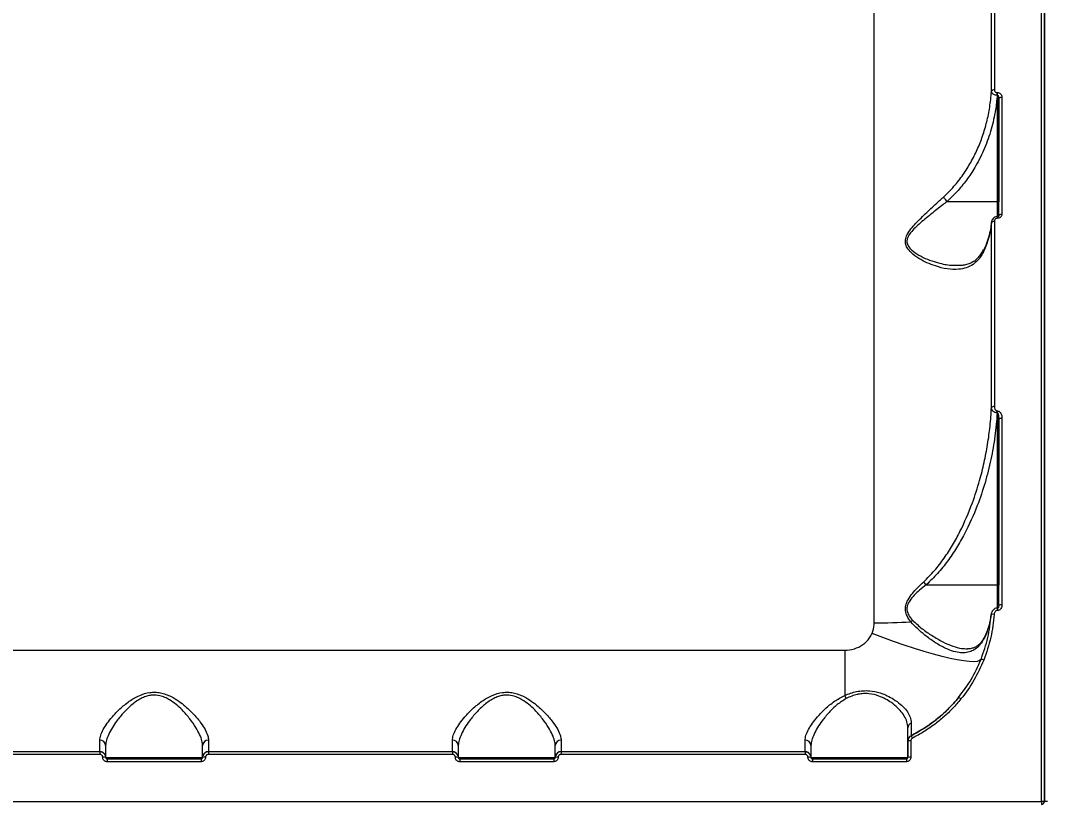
# Model space of a CAD drawing. Header units: millimetres. Extents: x -6431 to 4834, y -6422 to 4807.
# Drawn here: x 1044.2 to 1393.7, y -915.8 to -649.8 of the extents above; entities that cross this region are included whole.
import ezdxf

# ---------------------------------------------------------------- set-up
doc = ezdxf.new("R2010")
doc.units = ezdxf.units.MM
for name, color, linetype in [('DIKOM_ОБЪЕКТ', 7, 'Continuous'), ('DIKOM_РАЗМЕР_ЗОНА', 7, 'Continuous'), ('DIKOM_РАЗМЕР_ОБЪЕКТА', 7, 'Continuous')]:
    doc.layers.add(name, color=color, linetype=linetype)
doc.styles.add('style1', font='arial.ttf', dxfattribs={"width": 0.8})
doc.dimstyles.new('1-50', dxfattribs={"dimtxt": 300, "dimasz": 200, "dimexe": 100, "dimexo": 0, "dimgap": 100, "dimtad": 0, "dimdec": 0, "dimtxsty": 'style1', "dimcen": 0, "dimclrd": 7, "dimclre": 7, "dimadec": 1, "dimazin": 2, "dimtfac": 1, "dimtdec": 0, "dimtmove": 1, "dimatfit": 3, "dimfxl": 0, "dimlwd": 25, "dimlwe": 18, "dimarcsym": 0})

# ---------------------------------------------------------------- blocks, each defined once
blk = doc.blocks.new('*D13')
at = {"layer": 'Defpoints', "color": 0, "transparency": 16777216}
for p in [(-3965.6, 378.37), (3334.4, -1220.38), (3334.4, -3843.38)]:
    blk.add_point(p, dxfattribs=at)
at = {"layer": 'DIKOM_РАЗМЕР_ОБЪЕКТА', "color": 7, "lineweight": 18, "transparency": 16777216}
for p, q in [((-3965.6, 378.37), (-3965.6, -3943.38)), ((3334.4, -1220.38), (3334.4, -3943.38))]:
    blk.add_line(p, q, dxfattribs=at)
at = {"layer": 'DIKOM_РАЗМЕР_ОБЪЕКТА', "color": 7, "lineweight": 25, "transparency": 16777216}
for p, q in [((-3765.6, -3843.38), (-182.11, -3843.38)), ((3134.4, -3843.38), (731.83, -3843.38))]:
    blk.add_line(p, q, dxfattribs=at)
at = {"layer": 'DIKOM_РАЗМЕР_ОБЪЕКТА', "color": 7, "transparency": 16777216}
for points in [[(-3765.6, -3810.04), (-3765.6, -3876.71), (-3965.6, -3843.38)], [(3134.4, -3810.04), (3134.4, -3876.71), (3334.4, -3843.38)]]:
    blk.add_solid(points, dxfattribs=at)
at = {"layer": 'DIKOM_РАЗМЕР_ОБЪЕКТА', "color": 0, "transparency": 16777216, "insert": (274.86, -3843.38), "char_height": 300, "attachment_point": 5, "style": 'style1'}
blk.add_mtext('7300', dxfattribs=at)
blk = doc.blocks.new('*D16')
at = {"layer": 'Defpoints', "color": 0, "transparency": 16777216}
for p in [(-5966.57, 409.56), (4834.4, -963.9), (4834.4, -6224.88)]:
    blk.add_point(p, dxfattribs=at)
at = {"layer": 'DIKOM_РАЗМЕР_ЗОНА', "color": 7, "lineweight": 18, "transparency": 16777216}
for p, q in [((-5966.57, 409.56), (-5966.57, -6324.88)), ((4834.4, -963.9), (4834.4, -6324.88))]:
    blk.add_line(p, q, dxfattribs=at)
at = {"layer": 'DIKOM_РАЗМЕР_ЗОНА', "color": 7, "lineweight": 25, "transparency": 16777216}
for p, q in [((-5766.57, -6224.88), (924.42, -6224.88)), ((4634.4, -6224.88), (2004.2, -6224.88))]:
    blk.add_line(p, q, dxfattribs=at)
at = {"layer": 'DIKOM_РАЗМЕР_ЗОНА', "color": 7, "transparency": 16777216}
for points in [[(-5766.57, -6191.54), (-5766.57, -6258.21), (-5966.57, -6224.88)], [(4634.4, -6191.54), (4634.4, -6258.21), (4834.4, -6224.88)]]:
    blk.add_solid(points, dxfattribs=at)
at = {"layer": 'DIKOM_РАЗМЕР_ЗОНА', "color": 0, "transparency": 16777216, "insert": (1464.31, -6224.88), "char_height": 300, "attachment_point": 5, "style": 'style1'}
blk.add_mtext('10800', dxfattribs=at)

msp = doc.modelspace()

# ---------------------------------------------------------------- linework, layer by layer
at = {"layer": 'DIKOM_ОБЪЕКТ', "color": 7, "linetype": 'Continuous', "lineweight": 15}
for p, q in [((1374.65, -673.94), (1374.65, -608.12)), ((1376.61, -674.37), (1376.71, -674.37)), ((1376.61, -675.27), (1376.61, -674.37)), ((1376.71, -675.27), (1376.71, -674.37)), ((1376.71, -675.27), (1376.61, -675.27)), ((1376.71, -711.43), (1376.71, -675.27)), ((1377.21, -716.23), (1377.21, -676.46)), ((1377.21, -676.46), (1377.21, -711.59)), ((1392.71, -677.35), (1392.71, -678.28)), ((1392.71, -678.35), (1392.71, -696.35)), ((1392.71, -696.48), (1392.71, -697.35)), ((1359.55, -711.43), (1376.71, -711.43)), ((1376.71, -716.63), (1376.71, -711.43)), ((1377.21, -716.33), (1377.21, -712.28)), ((1392.71, -712.28), (1392.71, -714.53)), ((1392.71, -712.3), (1392.71, -721.26)), ((1377.21, -716.23), (1377.21, -716.2)), ((1392.71, -714.53), (1392.71, -721.28)), ((1374.65, -781.61), (1374.65, -718.58)), ((1375.65, -718.14), (1375.65, -781.31)), ((1376.71, -716.64), (1376.68, -716.64)), ((1376.68, -716.64), (1376.68, -717.17)), ((1376.71, -717.17), (1376.68, -717.17)), ((1376.71, -716.64), (1376.71, -717.17)), ((1363.11, -733.17), (1363.31, -733.18)), ((1392.71, -737.73), (1392.71, -757.68)), ((1392.71, -804.23), (1392.71, -738.89)), ((1376.59, -782.79), (1376.71, -782.79)), ((1376.59, -783.43), (1376.59, -782.79)), ((1376.71, -783.43), (1376.71, -782.79)), ((1376.71, -783.43), (1376.59, -783.43)), ((1376.71, -841.96), (1376.71, -783.43)), ((1377.21, -848.95), (1377.21, -785.47)), ((1377.21, -785.47), (1377.21, -842.12)), ((1378.21, -785.15), (1378.21, -848.79)), ((1392.71, -803.24), (1392.71, -804.24)), ((1392.71, -915.77), (1392.71, -822.13)), ((1352.46, -841.96), (1376.71, -841.96)), ((1376.71, -849.93), (1376.71, -841.96)), ((1377.21, -849), (1377.21, -842.81)), ((1377.21, -848.95), (1377.21, -848.92)), ((1374.53, -851.98), (1374.37, -853)), ((1376.71, -849.9), (1376.62, -849.9)), ((1376.62, -849.9), (1376.62, -850.75)), ((1376.71, -850.75), (1376.62, -850.75)), ((1376.71, -849.9), (1376.71, -850.75)), ((974.71, -864.27), (1324.71, -864.27)), ((1324.71, -864.27), (1324.71, -879.68)), ((1071.21, -898.77), (1071.21, -894.91)), ((1073.21, -896.72), (1073.21, -900.77)), ((1191.21, -898.77), (1191.21, -894.91)), ((1193.21, -896.72), (1193.21, -900.77)), ((1193.21, -896.72), (1193.21, -900.77)), ((1311.21, -898.77), (1311.21, -894.91)), ((1313.21, -896.72), (1313.21, -900.77)), ((1313.21, -896.72), (1313.21, -900.77)), ((1346.21, -895.14), (1346.21, -900.77)), ((1346.21, -900.77), (1346.21, -895.15)), ((1347.21, -895.1), (1347.21, -900.73)), ((988.21, -898.77), (1071.21, -898.77)), ((1071.21, -899.72), (988.21, -899.72)), ((1071.21, -898.77), (1071.21, -899.72)), ((1073.21, -900.72), (1073.21, -900.72)), ((1073.21, -900.72), (1073.21, -900.77)), ((1073.21, -900.77), (1073.21, -900.77)), ((1073.71, -901.27), (1073.71, -902.23)), ((1073.71, -901.27), (1105.71, -901.27)), ((1105.71, -901.27), (1105.71, -902.23)), ((1108.21, -898.77), (1108.21, -899.72)), ((1108.21, -898.77), (1191.21, -898.77)), ((1191.21, -899.72), (1108.21, -899.72)), ((1191.21, -898.77), (1191.21, -899.72)), ((1193.21, -900.72), (1193.21, -900.72)), ((1193.21, -900.72), (1193.21, -900.77)), ((1193.21, -900.77), (1193.21, -900.77)), ((1193.71, -901.27), (1193.71, -902.23)), ((1193.71, -901.27), (1225.71, -901.27)), ((1225.71, -901.27), (1225.71, -902.23)), ((1228.21, -898.77), (1228.21, -899.72)), ((1228.21, -898.77), (1311.21, -898.77)), ((1311.21, -899.72), (1228.21, -899.72)), ((1311.21, -898.77), (1311.21, -899.72)), ((1313.21, -900.72), (1313.21, -900.72)), ((1313.21, -900.72), (1313.21, -900.77)), ((1313.21, -900.77), (1313.21, -900.77)), ((1313.71, -901.27), (1313.71, -902.23)), ((1313.71, -901.27), (1345.71, -901.27)), ((1345.71, -901.27), (1345.71, -902.23)), ((1105.71, -902.23), (1073.71, -902.23)), ((1225.71, -902.23), (1193.71, -902.23)), ((1345.71, -902.23), (1313.71, -902.23)), ((907.71, -915.76), (1391.71, -915.76)), ((1391.71, -915.76), (1391.71, -916.77)), ((1392.71, -915.79), (1392.71, -915.76))]:
    msp.add_line(p, q, dxfattribs=at)
at = {"layer": 'DIKOM_ОБЪЕКТ', "color": 7, "linetype": 'Continuous', "lineweight": 15, "flags": 128}
for points in [[(1375.65, -607.43), (1375.65, -614.99), (1375.65, -622.76), (1375.65, -630.73), (1375.65, -638.89), (1375.65, -647.25), (1375.65, -655.79), (1375.65, -664.51), (1375.65, -673.4)], [(1334.76, -854.92), (1334.76, -843.46), (1334.76, -832.06), (1334.76, -820.74), (1334.76, -809.51), (1334.76, -798.37), (1334.76, -787.35), (1334.76, -776.45), (1334.76, -765.68), (1334.76, -755.05), (1334.76, -744.58), (1334.76, -734.26), (1334.76, -724.11), (1334.76, -714.14), (1334.76, -704.36), (1334.76, -694.78), (1334.76, -685.4), (1334.76, -676.24), (1334.76, -667.3), (1334.76, -658.6), (1334.76, -650.13), (1334.76, -641.91)], [(1391.71, -915.76), (1391.71, -903.58), (1391.71, -891.4), (1391.71, -879.24), (1391.71, -867.12), (1391.71, -855.04), (1391.71, -843.01), (1391.71, -831.04), (1391.71, -819.15), (1391.71, -807.34), (1391.71, -795.62), (1391.71, -784), (1391.71, -772.49), (1391.71, -761.11), (1391.71, -749.85), (1391.71, -738.74), (1391.71, -727.78), (1391.71, -716.97), (1391.71, -706.34), (1391.71, -695.88), (1391.71, -685.61), (1391.71, -675.53), (1391.71, -665.66), (1391.71, -656), (1391.71, -646.55)], [(1392.71, -647.2), (1392.71, -656.62), (1392.71, -666.26), (1392.71, -676.11), (1392.71, -686.16), (1392.71, -696.41), (1392.71, -706.84), (1392.71, -717.45), (1392.71, -728.23), (1392.71, -739.17), (1392.71, -750.25), (1392.71, -761.48), (1392.71, -772.84), (1392.71, -784.31), (1392.71, -795.91), (1392.71, -807.6), (1392.71, -819.38), (1392.71, -831.25), (1392.71, -843.19), (1392.71, -855.19), (1392.71, -867.24), (1392.71, -879.33), (1392.71, -891.46), (1392.71, -903.61), (1392.71, -915.76)], [(1392.71, -915.76), (1392.71, -903.61), (1392.71, -891.46), (1392.71, -879.33), (1392.71, -867.24), (1392.71, -855.19), (1392.71, -843.19), (1392.71, -831.25), (1392.71, -819.38), (1392.71, -807.6), (1392.71, -795.91), (1392.71, -784.31), (1392.71, -772.84), (1392.71, -761.48), (1392.71, -750.25), (1392.71, -739.17), (1392.71, -728.23), (1392.71, -717.45), (1392.71, -706.84), (1392.71, -696.41), (1392.71, -686.16), (1392.71, -676.11), (1392.71, -666.26), (1392.71, -656.62), (1392.71, -647.2)], [(1377.21, -676.46), (1377.23, -676.35), (1377.29, -676.24), (1377.38, -676.15), (1377.5, -676.06), (1377.65, -675.99), (1377.83, -675.93), (1378.02, -675.9), (1378.21, -675.89)], [(1378.21, -675.89), (1378.21, -680.72), (1378.21, -685.59), (1378.21, -690.51), (1378.21, -695.48), (1378.21, -700.48), (1378.21, -705.53), (1378.21, -710.62), (1378.21, -715.75)], [(1377.21, -711.58), (1377.2, -711.56), (1377.17, -711.53), (1377.13, -711.5), (1377.06, -711.47), (1376.99, -711.45), (1376.9, -711.44), (1376.81, -711.43), (1376.71, -711.43)], [(1377.21, -716.23), (1377.23, -716.14), (1377.29, -716.05), (1377.38, -715.96), (1377.5, -715.89), (1377.65, -715.83), (1377.83, -715.79), (1378.02, -715.76), (1378.21, -715.75)], [(1374.65, -718.58), (1374.68, -718.49), (1374.75, -718.41), (1374.85, -718.33), (1374.97, -718.27), (1375.12, -718.21), (1375.28, -718.17), (1375.46, -718.15), (1375.65, -718.14)], [(1377.21, -785.47), (1377.23, -785.41), (1377.29, -785.35), (1377.38, -785.29), (1377.5, -785.25), (1377.65, -785.21), (1377.83, -785.18), (1378.02, -785.16), (1378.21, -785.15)], [(1392.71, -804.24), (1392.71, -804.37), (1392.71, -804.86), (1392.71, -805.69), (1392.71, -806.82), (1392.71, -808.23), (1392.71, -809.83), (1392.71, -811.58), (1392.71, -813.39), (1392.71, -815.2), (1392.71, -816.93), (1392.71, -818.51), (1392.71, -819.87), (1392.71, -820.96), (1392.71, -821.73), (1392.71, -822.16), (1392.71, -822.24)], [(1377.21, -842.12), (1377.2, -842.09), (1377.17, -842.06), (1377.13, -842.03), (1377.06, -842.01), (1376.99, -841.99), (1376.9, -841.97), (1376.81, -841.96), (1376.71, -841.96)], [(1392.71, -842.81), (1392.71, -842.89), (1392.71, -843.31), (1392.71, -844.05), (1392.71, -845.06)], [(1392.71, -845.06), (1392.71, -846.25), (1392.71, -847.52), (1392.71, -848.78), (1392.71, -849.92), (1392.71, -850.85), (1392.71, -851.49), (1392.71, -851.79), (1392.71, -851.73), (1392.71, -851.31), (1392.71, -850.57), (1392.71, -849.56), (1392.71, -848.37), (1392.71, -847.09), (1392.71, -845.84), (1392.71, -844.7), (1392.71, -843.77), (1392.71, -843.13), (1392.71, -842.83), (1392.71, -842.89), (1392.71, -843.31), (1392.71, -844.05), (1392.71, -845.06)], [(1392.71, -845.06), (1392.71, -846.25), (1392.71, -847.52), (1392.71, -848.78), (1392.71, -849.92), (1392.71, -850.85), (1392.71, -851.49), (1392.71, -851.79), (1392.71, -851.81)], [(1371.1, -867.38), (1370.63, -867.8), (1369.79, -868.06), (1368.59, -868.17), (1367.06, -868.13), (1365.2, -867.93), (1363.03, -867.57), (1360.58, -867.07), (1357.86, -866.43), (1354.91, -865.64), (1351.75, -864.73), (1348.41, -863.69), (1344.94, -862.55), (1341.35, -861.3), (1337.69, -859.97), (1334, -858.57)], [(1392.71, -886.9), (1392.71, -888.45), (1392.71, -889.77), (1392.71, -890.79), (1392.71, -891.5), (1392.71, -891.86), (1392.71, -891.86), (1392.71, -891.5), (1392.71, -890.79), (1392.71, -889.77), (1392.71, -888.46), (1392.71, -886.91), (1392.71, -885.18), (1392.71, -883.33), (1392.71, -881.43), (1392.71, -879.55), (1392.71, -877.75), (1392.71, -876.11), (1392.71, -874.67), (1392.71, -873.49), (1392.71, -872.62), (1392.71, -872.09), (1392.71, -871.91), (1392.71, -872.09), (1392.71, -872.62), (1392.71, -873.49), (1392.71, -874.67), (1392.71, -876.1), (1392.71, -877.75), (1392.71, -879.55), (1392.71, -881.43), (1392.71, -883.33), (1392.71, -885.17), (1392.71, -886.9)], [(1073.21, -896.72), (1073.21, -897.65), (1073.21, -898.47), (1073.21, -899.17), (1073.21, -899.74), (1073.21, -900.19), (1073.21, -900.51), (1073.21, -900.7), (1073.21, -900.77)], [(1106.21, -900.77), (1106.21, -900.7), (1106.21, -900.51), (1106.21, -900.19), (1106.21, -899.74), (1106.21, -899.17), (1106.21, -898.47), (1106.21, -897.65), (1106.21, -896.72)], [(1108.21, -894.91), (1108.21, -895.8), (1108.21, -896.58), (1108.21, -897.24), (1108.21, -897.79), (1108.21, -898.22), (1108.21, -898.52), (1108.21, -898.7), (1108.21, -898.77)], [(1226.21, -900.77), (1226.21, -900.7), (1226.21, -900.51), (1226.21, -900.19), (1226.21, -899.74), (1226.21, -899.17), (1226.21, -898.47), (1226.21, -897.65), (1226.21, -896.72)], [(1228.21, -894.91), (1228.21, -895.8), (1228.21, -896.58), (1228.21, -897.24), (1228.21, -897.79), (1228.21, -898.22), (1228.21, -898.52), (1228.21, -898.7), (1228.21, -898.77)], [(1073.21, -900.77), (1073.39, -900.77), (1073.94, -900.77), (1074.84, -900.77), (1076.08, -900.77), (1077.62, -900.77), (1079.42, -900.77), (1081.46, -900.77), (1083.68, -900.77), (1086.04, -900.77), (1088.48, -900.77), (1090.94, -900.77), (1093.38, -900.77), (1095.74, -900.77), (1097.96, -900.77), (1100, -900.77), (1101.81, -900.77), (1103.34, -900.77), (1104.58, -900.77), (1105.48, -900.77), (1106.03, -900.77), (1106.21, -900.77)], [(1193.21, -900.77), (1193.39, -900.77), (1193.94, -900.77), (1194.84, -900.77), (1196.08, -900.77), (1197.62, -900.77), (1199.42, -900.77), (1201.46, -900.77), (1203.68, -900.77), (1206.04, -900.77), (1208.48, -900.77), (1210.94, -900.77), (1213.38, -900.77), (1215.74, -900.77), (1217.96, -900.77), (1220, -900.77), (1221.81, -900.77), (1223.34, -900.77), (1224.58, -900.77), (1225.48, -900.77), (1226.03, -900.77), (1226.21, -900.77)], [(1313.21, -900.77), (1313.39, -900.77), (1313.94, -900.77), (1314.84, -900.77), (1316.08, -900.77), (1317.62, -900.77), (1319.42, -900.77), (1321.46, -900.77), (1323.68, -900.77), (1326.04, -900.77), (1328.48, -900.77), (1330.94, -900.77), (1333.38, -900.77), (1335.74, -900.77), (1337.96, -900.77), (1340, -900.77), (1341.81, -900.77), (1343.34, -900.77), (1344.58, -900.77), (1345.48, -900.77), (1346.03, -900.77), (1346.21, -900.77)]]:
    msp.add_lwpolyline(points, dxfattribs=at)
at = {"layer": 'DIKOM_ОБЪЕКТ', "color": 7, "linetype": 'Continuous', "lineweight": 15}
for centre, radius, start, end in [((1375.5, -674.32), 0.928, 80.7174, 155.9024), ((1375.45, -782.45), 1.16, 79.9365, 133.4457), ((1377.97, -850.46), 1.68, 81.6863, 116.7195), ((1375.2, -853.99), 1.97, 79.8974, 109.2914), ((1334.88, -618.62), 236.31, 269.9714, 272.9981), ((1351.4, -859.02), 6.07, 125.6418, 133.2724), ((1370.95, -869.75), 2.38, 62.9028, 86.2557), ((1318.35, -883.63), 7.49, 22.8342, 31.8482), ((1361.87, -883.46), 3.53, 47.1731, 62.5939), ((1347.97, -890.72), 1.76, 111.15, 178.1616), ((1348.21, -895.15), 2, 116.8673, 180.0002), ((1339.11, -898.33), 9.59, 25.4856, 31.18), ((1071.3, -896.82), 1.91, 3.0478, 92.7488), ((1108.12, -896.82), 1.91, 87.2475, 176.9593), ((1191.3, -896.82), 1.91, 3.0407, 92.7525), ((1228.12, -896.82), 1.91, 87.2475, 176.9593), ((1311.3, -896.82), 1.91, 3.0427, 92.7505), ((1346.96, -899.97), 4.88, 87.0684, 98.8546), ((1071.21, -900.76), 2, 21.476, 90.0163), ((1072.46, -907.27), 6.55, 83.4277, 92.1896), ((1106.96, -907.27), 6.55, 87.811, 96.5717), ((1108.21, -900.77), 2, 90.003, 162.7755), ((1191.21, -900.76), 2, 21.476, 90.0163), ((1192.46, -907.27), 6.55, 83.4277, 92.1896), ((1226.96, -907.27), 6.55, 87.8104, 96.5723), ((1228.21, -900.77), 2, 90.003, 162.7755), ((1311.21, -900.76), 2, 21.476, 90.0163), ((1312.46, -907.27), 6.55, 83.4277, 92.1896), ((1346.96, -907.27), 6.55, 87.8104, 96.5723), ((1391.97, -1010.74), 94.98, 89.555, 90.1582), ((1391.71, -915.77), 1, 270.0003, 0.0065), ((1393.45, -1010.78), 95.01, 89.842, 90.4449)]:
    msp.add_arc(centre, radius, start, end, dxfattribs=at)
for points, knots in [([(1358.37, -709.92), (1359.57, -708.73), (1362, -706.34), (1365.05, -702.35), (1367.69, -698.13), (1369.89, -693.75), (1371.71, -689.13), (1373.13, -684.33), (1374.18, -679.24), (1374.49, -675.76), (1374.65, -673.94)], [0, 0, 0, 0, 0.123685, 0.248897, 0.368955, 0.490746, 0.612546, 0.738056, 0.863572, 1, 1, 1, 1]), ([(1376.61, -675.27), (1376.51, -675.26), (1376.21, -675.24), (1375.72, -675.12), (1375.19, -674.86), (1374.8, -674.48), (1374.67, -674.15), (1374.66, -673.97), (1374.65, -673.94)], [0, 0, 0, 0, 0.089173, 0.293686, 0.489627, 0.7164, 0.954593, 1, 1, 1, 1]), ([(1375.65, -673.4), (1375.67, -673.54), (1375.69, -673.79), (1375.9, -674.09), (1376.16, -674.28), (1376.41, -674.36), (1376.56, -674.37), (1376.61, -674.37)], [0, 0, 0, 0, 0.302581, 0.534703, 0.725432, 0.917027, 1, 1, 1, 1]), ([(1376.71, -674.37), (1376.78, -674.37), (1377.02, -674.38), (1377.42, -674.52), (1377.83, -674.83), (1378.14, -675.3), (1378.19, -675.68), (1378.21, -675.89)], [0, 0, 0, 0, 0.079666, 0.275734, 0.470769, 0.710534, 1, 1, 1, 1]), ([(1376.61, -675.27), (1376.44, -676.93), (1376.06, -680.83), (1374.67, -686.89), (1372.42, -693.32), (1369.66, -698.91), (1366.57, -703.7), (1363.36, -707.77), (1360.82, -710.21), (1359.55, -711.42)], [0, 0, 0, 0, 0.12341, 0.290338, 0.457786, 0.624612, 0.746548, 0.873295, 1, 1, 1, 1]), ([(1377.21, -676.46), (1377.2, -676.3), (1377.19, -676.02), (1377.09, -675.66), (1376.98, -675.44), (1376.87, -675.33), (1376.79, -675.28), (1376.73, -675.27), (1376.71, -675.27)], [0, 0, 0, 0, 0.350944, 0.6182, 0.802898, 0.879335, 0.949249, 1, 1, 1, 1]), ([(1371.89, -728.58), (1371.65, -729.04), (1371.06, -730.18), (1369.89, -731.64), (1368.23, -733.08), (1366.09, -734.12), (1363.16, -734.7), (1359.62, -734.54), (1355.98, -733.62), (1352.68, -732.36), (1349.86, -730.9), (1347.55, -729.17), (1345.99, -727.42), (1345.3, -725.75), (1345.37, -724.01), (1346.22, -722.16), (1347.59, -720.31), (1349.91, -717.8), (1353.08, -714.74), (1356.18, -711.93), (1357.92, -710.33), (1358.37, -709.92)], [0, 0, 0, 0, 0.031144, 0.075916, 0.120718, 0.182987, 0.24535, 0.331386, 0.417554, 0.477806, 0.538166, 0.598113, 0.638407, 0.6671, 0.696208, 0.728673, 0.767249, 0.805992, 0.888588, 0.97125, 1, 1, 1, 1]), ([(1359.55, -711.43), (1359.08, -711.8), (1357.26, -713.24), (1354.02, -715.77), (1350.7, -718.52), (1348.26, -720.76), (1346.82, -722.41), (1345.95, -724), (1345.85, -725.07), (1346.01, -726.01), (1346.57, -727.14), (1348.23, -728.68), (1350.65, -730.2), (1353.61, -731.46), (1357.05, -732.5), (1360.27, -733.23), (1362.36, -733.19), (1363.11, -733.17)], [0, 0, 0, 0, 0.041065, 0.158303, 0.275443, 0.328816, 0.381916, 0.424589, 0.455839, 0.462006, 0.499416, 0.553917, 0.638429, 0.723505, 0.80846, 0.931254, 1, 1, 1, 1]), ([(1359.55, -711.42), (1359.39, -711.26), (1359.08, -710.94), (1358.71, -710.46), (1358.48, -710.12), (1358.4, -709.97), (1358.37, -709.92)], [0, 0, 0, 0, 0.325282, 0.650568, 0.892554, 1, 1, 1, 1]), ([(1359.55, -711.42), (1359.55, -711.42), (1359.55, -711.42), (1359.55, -711.43), (1359.55, -711.43), (1359.55, -711.43)], [0, 0, 0, 0, 0.289622, 0.668656, 1, 1, 1, 1]), ([(1377.19, -716.26), (1377.19, -716.31), (1377.19, -716.39), (1377.08, -716.52), (1376.95, -716.6), (1376.82, -716.64), (1376.7, -716.65), (1376.63, -716.64), (1376.6, -716.63)], [0, 0, 0, 0, 0.305164, 0.539162, 0.695622, 0.815754, 0.921713, 1, 1, 1, 1]), ([(1378.21, -715.75), (1378.2, -715.89), (1378.17, -716.17), (1377.96, -716.58), (1377.62, -716.9), (1377.19, -717.12), (1376.87, -717.15), (1376.71, -717.17)], [0, 0, 0, 0, 0.189025, 0.404537, 0.606816, 0.803376, 1, 1, 1, 1]), ([(1374.65, -718.58), (1374.43, -720.16), (1374.01, -723.28), (1372.82, -726.59), (1372.02, -728.3), (1371.89, -728.58)], [0, 0, 0, 0, 0.466533, 0.915014, 1, 1, 1, 1]), ([(1374.65, -718.46), (1374.64, -718.54), (1374.6, -719.58), (1374.23, -721.56), (1373.49, -724.37), (1372.71, -726.54), (1372.08, -727.73), (1371.92, -728.03)], [0, 0, 0, 0, 0.025569, 0.3177, 0.609848, 0.901178, 1, 1, 1, 1]), ([(1376.68, -716.66), (1376.63, -716.65), (1376.35, -716.63), (1375.81, -716.79), (1375.18, -717.21), (1374.78, -717.84), (1374.6, -718.35), (1374.65, -718.61), (1374.65, -718.61)], [0, 0, 0, 0, 0.042013, 0.27183, 0.507349, 0.748586, 0.994452, 1, 1, 1, 1]), ([(1376.68, -717.17), (1376.57, -717.18), (1376.35, -717.2), (1376.06, -717.35), (1375.83, -717.57), (1375.68, -717.85), (1375.66, -718.05), (1375.65, -718.14)], [0, 0, 0, 0, 0.195125, 0.390121, 0.593282, 0.811086, 1, 1, 1, 1]), ([(1371.84, -727.92), (1371.79, -728.01), (1371.51, -728.65), (1370.86, -729.63), (1369.91, -730.82), (1368.83, -731.77), (1367.66, -732.47), (1366.24, -732.95), (1364.78, -733.25), (1363.76, -733.27), (1363.29, -733.28)], [0, 0, 0, 0, 0.02265, 0.155389, 0.291784, 0.431735, 0.575708, 0.727144, 0.875504, 1, 1, 1, 1]), ([(1371.89, -728.58), (1371.89, -728.56), (1371.86, -728.39), (1371.86, -728.2), (1371.95, -728.08), (1371.97, -728.06)], [0, 0, 0, 0, 0.105208, 0.84891, 1, 1, 1, 1]), ([(1351.61, -840.96), (1352.87, -839.71), (1355.39, -837.19), (1358.59, -832.95), (1361.46, -828.51), (1364.84, -822.29), (1367.99, -814.94), (1370.55, -807.02), (1372.22, -800.37), (1373.4, -794.19), (1374.26, -787.93), (1374.52, -783.72), (1374.65, -781.61)], [0, 0, 0, 0, 0.080302, 0.161565, 0.242141, 0.322738, 0.486605, 0.610397, 0.70721, 0.804025, 0.902014, 1, 1, 1, 1]), ([(1376.59, -783.43), (1376.46, -783.42), (1376.19, -783.4), (1375.76, -783.25), (1375.32, -782.99), (1374.9, -782.54), (1374.69, -782.05), (1374.66, -781.72), (1374.65, -781.61)], [0, 0, 0, 0, 0.113343, 0.247091, 0.420433, 0.607394, 0.880116, 1, 1, 1, 1]), ([(1375.65, -781.31), (1375.67, -781.59), (1375.71, -781.99), (1375.95, -782.44), (1376.17, -782.65), (1376.39, -782.77), (1376.53, -782.78), (1376.59, -782.79)], [0, 0, 0, 0, 0.437061, 0.628779, 0.790814, 0.90596, 1, 1, 1, 1]), ([(1376.71, -782.79), (1376.81, -782.8), (1377.03, -782.82), (1377.38, -783.01), (1377.73, -783.36), (1378.08, -784.03), (1378.2, -784.67), (1378.21, -785.1), (1378.21, -785.15)], [0, 0, 0, 0, 0.092739, 0.206132, 0.369235, 0.572392, 0.947157, 1, 1, 1, 1]), ([(1376.59, -783.43), (1376.37, -786.08), (1375.95, -791.4), (1374.54, -799.35), (1372.56, -807.25), (1369.68, -815.79), (1366.37, -823.18), (1362.83, -829.42), (1359.8, -833.91), (1356.42, -838.18), (1353.78, -840.69), (1352.45, -841.96)], [0, 0, 0, 0, 0.124577, 0.249156, 0.376417, 0.503665, 0.667721, 0.751086, 0.834427, 0.916782, 1, 1, 1, 1]), ([(1377.21, -785.47), (1377.2, -785.1), (1377.18, -784.58), (1377.06, -783.95), (1376.95, -783.64), (1376.84, -783.49), (1376.77, -783.44), (1376.73, -783.43), (1376.71, -783.43), (1376.71, -783.43)], [0, 0, 0, 0, 0.502905, 0.721979, 0.872241, 0.951572, 0.975862, 0.996292, 1, 1, 1, 1]), ([(1347.24, -854.6), (1346.76, -853.96), (1345.94, -852.85), (1345.29, -850.9), (1345.38, -848.93), (1346.27, -846.89), (1347.7, -844.91), (1349.54, -842.9), (1350.89, -841.64), (1351.61, -840.96)], [0, 0, 0, 0, 0.15078, 0.262528, 0.375807, 0.504341, 0.659837, 0.816015, 1, 1, 1, 1]), ([(1352.46, -841.96), (1351.7, -842.57), (1350.3, -843.68), (1348.37, -845.46), (1346.88, -847.21), (1345.98, -848.93), (1345.85, -850.14), (1345.98, -851.22), (1346.51, -852.57), (1347.37, -853.53), (1347.86, -854.09)], [0, 0, 0, 0, 0.19207, 0.351181, 0.509491, 0.634439, 0.718651, 0.742089, 0.849597, 1, 1, 1, 1]), ([(1352.45, -841.96), (1352.3, -841.8), (1352.03, -841.5), (1351.76, -841.16), (1351.64, -840.99), (1351.61, -840.96)], [0, 0, 0, 0, 0.4994, 0.907308, 1, 1, 1, 1]), ([(1352.45, -841.96), (1352.45, -841.96), (1352.46, -841.96), (1352.46, -841.96), (1352.46, -841.96), (1352.46, -841.96)], [0, 0, 0, 0, 0.288058, 0.672536, 1, 1, 1, 1]), ([(1377.21, -848.95), (1377.21, -848.96), (1377.22, -849.16), (1377.14, -849.47), (1376.96, -849.76), (1376.82, -849.88), (1376.74, -849.9), (1376.7, -849.9), (1376.68, -849.9), (1376.67, -849.9)], [0, 0, 0, 0, 0.027835, 0.498679, 0.76328, 0.896153, 0.94872, 0.981326, 1, 1, 1, 1]), ([(1378.21, -848.79), (1378.2, -848.99), (1378.16, -849.44), (1377.91, -850.03), (1377.53, -850.46), (1377.13, -850.7), (1376.85, -850.73), (1376.71, -850.75)], [0, 0, 0, 0, 0.22679, 0.491988, 0.695954, 0.847666, 1, 1, 1, 1]), ([(1371.1, -867.38), (1371.97, -864.93), (1373.73, -859.98), (1374.27, -854.77), (1374.55, -852.13)], [0, 0, 0, 0, 0.493741, 1, 1, 1, 1]), ([(1375.54, -852.05), (1375.27, -854.68), (1374.72, -860), (1372.93, -865.07), (1372.03, -867.64)], [0, 0, 0, 0, 0.493793, 1, 1, 1, 1]), ([(1374.55, -852.13), (1374.36, -853.29), (1373.99, -855.63), (1373.15, -857.89), (1372.72, -859.02)], [0, 0, 0, 0, 0.497313, 1, 1, 1, 1]), ([(1376.62, -849.92), (1376.45, -849.93), (1376.06, -849.95), (1375.52, -850.23), (1375.04, -850.7), (1374.68, -851.35), (1374.54, -851.92), (1374.54, -852.25), (1374.54, -852.3)], [0, 0, 0, 0, 0.148731, 0.32499, 0.508463, 0.718362, 0.956371, 1, 1, 1, 1]), ([(1376.62, -850.75), (1376.56, -850.75), (1376.4, -850.76), (1376.13, -850.89), (1375.84, -851.15), (1375.62, -851.56), (1375.57, -851.89), (1375.54, -852.05)], [0, 0, 0, 0, 0.103335, 0.262358, 0.461131, 0.728178, 1, 1, 1, 1]), ([(1334, -858.57), (1334.33, -857.58), (1334.69, -856.5), (1334.76, -855.26), (1334.76, -855.04), (1334.76, -854.92)], [0, 0, 0, 0, 0.821744, 0.907866, 1, 1, 1, 1]), ([(1372.72, -859.02), (1372.41, -859.71), (1371.77, -861.08), (1370.56, -862.69), (1369.18, -863.92), (1367.55, -864.78), (1365.7, -865.19), (1363.53, -865.13), (1361.11, -864.54), (1358.31, -863.35), (1355.25, -861.58), (1352.26, -859.38), (1349.51, -857.09), (1347.99, -855.43), (1347.24, -854.6)], [0, 0, 0, 0, 0.067769, 0.13557, 0.206321, 0.277108, 0.35689, 0.436718, 0.528956, 0.621243, 0.729146, 0.837084, 0.918593, 1, 1, 1, 1]), ([(1347.86, -854.09), (1348.92, -855.07), (1351.04, -857.05), (1354.56, -859.41), (1358.07, -861.48), (1361.43, -862.92), (1364.26, -863.73), (1365.84, -863.74), (1366.51, -863.74)], [0, 0, 0, 0, 0.172489, 0.345307, 0.531621, 0.717823, 0.880416, 1, 1, 1, 1]), ([(1374.37, -853), (1374.31, -853.41), (1374.11, -854.76), (1373.58, -856.66), (1372.98, -858.12), (1372.75, -858.68)], [0, 0, 0, 0, 0.213791, 0.699119, 1, 1, 1, 1]), ([(1324.71, -864.27), (1325.82, -864.17), (1328.03, -863.98), (1330.98, -862.46), (1332.99, -860.54), (1333.73, -859.08), (1334, -858.57)], [0, 0, 0, 0, 0.288564, 0.571633, 0.847039, 1, 1, 1, 1]), ([(1372.78, -858.68), (1372.58, -859.14), (1372.16, -860.08), (1371.41, -861.23), (1370.57, -862.2), (1369.67, -862.93), (1368.64, -863.46), (1367.6, -863.76), (1366.82, -863.78), (1366.5, -863.79)], [0, 0, 0, 0, 0.127157, 0.261847, 0.403519, 0.549426, 0.704784, 0.879621, 1, 1, 1, 1]), ([(1372.79, -858.7), (1372.78, -858.72), (1372.73, -858.8), (1372.72, -858.92), (1372.72, -859.01), (1372.72, -859.02)], [0, 0, 0, 0, 0.227365, 0.858326, 1, 1, 1, 1]), ([(1363.49, -880.32), (1364.99, -878.33), (1368.03, -874.3), (1370.07, -869.71), (1371.1, -867.38)], [0, 0, 0, 0, 0.49417, 1, 1, 1, 1]), ([(1372.03, -867.64), (1371, -869.96), (1368.92, -874.66), (1365.83, -878.78), (1364.27, -880.87)], [0, 0, 0, 0, 0.494169, 1, 1, 1, 1]), ([(1071.21, -894.91), (1071.27, -894.37), (1071.4, -893.26), (1072.32, -891.28), (1073.67, -889.15), (1075.55, -886.79), (1078.01, -884.21), (1081.08, -881.64), (1084.5, -879.6), (1087.61, -878.65), (1090.06, -878.52), (1091.93, -878.74), (1093.77, -879.26), (1095.88, -880.17), (1098.13, -881.56), (1100.77, -883.64), (1103.38, -886.21), (1105.59, -888.91), (1107.13, -891.33), (1108.04, -893.32), (1108.16, -894.41), (1108.21, -894.91)], [0, 0, 0, 0, 0.054583, 0.111031, 0.165946, 0.222013, 0.289072, 0.35796, 0.422673, 0.477403, 0.504749, 0.5331, 0.562353, 0.592382, 0.639888, 0.688585, 0.759283, 0.83206, 0.89016, 0.949868, 1, 1, 1, 1]), ([(1106.21, -896.72), (1106.16, -896.19), (1106.06, -895.06), (1105.26, -892.98), (1103.9, -890.46), (1101.93, -887.62), (1099.64, -884.95), (1097.26, -882.73), (1095.27, -881.28), (1093.36, -880.3), (1091.43, -879.64), (1089.7, -879.5), (1088.08, -879.69), (1086.79, -880.01), (1084.6, -880.96), (1082.01, -882.8), (1079.28, -885.48), (1077.1, -888.16), (1075.42, -890.66), (1074.22, -892.87), (1073.39, -894.95), (1073.27, -896.12), (1073.21, -896.72)], [0, 0, 0, 0, 0.050714, 0.109916, 0.170724, 0.242653, 0.316474, 0.36375, 0.411988, 0.440047, 0.468859, 0.5101, 0.521087, 0.546819, 0.573408, 0.636933, 0.704613, 0.77415, 0.830251, 0.887329, 0.94288, 1, 1, 1, 1]), ([(1191.21, -894.91), (1191.27, -894.37), (1191.4, -893.26), (1192.32, -891.28), (1193.67, -889.15), (1195.55, -886.79), (1198.01, -884.21), (1201.08, -881.64), (1204.5, -879.6), (1207.61, -878.65), (1210.06, -878.52), (1211.93, -878.74), (1213.77, -879.26), (1215.88, -880.17), (1218.13, -881.56), (1220.77, -883.64), (1223.38, -886.21), (1225.59, -888.91), (1227.13, -891.33), (1228.04, -893.32), (1228.16, -894.41), (1228.21, -894.91)], [0, 0, 0, 0, 0.054583, 0.111031, 0.165946, 0.222013, 0.289072, 0.35796, 0.422673, 0.477403, 0.504749, 0.5331, 0.562353, 0.592382, 0.639888, 0.688584, 0.759283, 0.83206, 0.89016, 0.949868, 1, 1, 1, 1]), ([(1226.21, -896.72), (1226.16, -896.19), (1226.06, -895.06), (1225.26, -892.98), (1223.9, -890.46), (1221.93, -887.62), (1219.64, -884.95), (1217.26, -882.73), (1215.27, -881.28), (1213.36, -880.3), (1211.43, -879.64), (1209.7, -879.5), (1208.08, -879.69), (1206.79, -880.01), (1204.6, -880.96), (1202.01, -882.8), (1199.28, -885.48), (1197.1, -888.16), (1195.41, -890.66), (1194.22, -892.87), (1193.39, -894.95), (1193.27, -896.12), (1193.21, -896.72)], [0, 0, 0, 0, 0.050714, 0.109916, 0.170724, 0.242652, 0.316474, 0.36375, 0.411988, 0.440047, 0.468859, 0.5101, 0.521087, 0.546819, 0.573408, 0.636933, 0.704612, 0.774149, 0.830252, 0.887329, 0.94288, 1, 1, 1, 1]), ([(1311.21, -894.91), (1311.27, -894.37), (1311.4, -893.26), (1312.32, -891.28), (1313.67, -889.16), (1315.54, -886.79), (1318.02, -884.22), (1321.03, -881.61), (1323.52, -880.3), (1324.71, -879.68)], [0, 0, 0, 0, 0.129539, 0.263507, 0.393833, 0.526893, 0.686044, 0.849535, 1, 1, 1, 1]), ([(1324.71, -879.68), (1325.36, -879.4), (1326.66, -878.86), (1328.76, -878.3), (1330.93, -878.01), (1333.68, -878.04), (1336.53, -878.65), (1339.23, -879.73), (1341.57, -881.01), (1343.67, -882.57), (1345.44, -884.36), (1346.66, -886.18), (1347.26, -887.77), (1347.31, -888.72), (1347.34, -889.08)], [0, 0, 0, 0, 0.061058, 0.122044, 0.183622, 0.245189, 0.354856, 0.436924, 0.519097, 0.622817, 0.726597, 0.831089, 0.935577, 1, 1, 1, 1]), ([(1346.21, -890.67), (1346.19, -890.29), (1346.13, -889.3), (1345.57, -887.64), (1344.43, -885.74), (1342.78, -883.86), (1340.83, -882.22), (1338.66, -880.85), (1336.16, -879.7), (1333.56, -879.05), (1331.12, -878.99), (1329.78, -879.16), (1328.42, -879.45), (1327.04, -879.87), (1325.85, -880.43), (1325.25, -880.72)], [0, 0, 0, 0, 0.06539, 0.170369, 0.277942, 0.381811, 0.488412, 0.569564, 0.652795, 0.76042, 0.815164, 0.871884, 0.880046, 0.939199, 1, 1, 1, 1]), ([(1363.49, -880.32), (1362.3, -881.69), (1359.91, -884.45), (1355.9, -887.95), (1351.71, -890.98), (1348.78, -892.57), (1347.31, -893.37)], [0, 0, 0, 0, 0.259844, 0.522837, 0.760224, 1, 1, 1, 1]), ([(1347.31, -893.37), (1349.71, -892.01), (1353.36, -889.95), (1357.71, -886.4), (1360.78, -883.5), (1362.6, -881.37), (1363.49, -880.32)], [0, 0, 0, 0, 0.395171, 0.598671, 0.802171, 1, 1, 1, 1]), ([(1325.25, -880.72), (1324.18, -881.39), (1321.96, -882.77), (1319.29, -885.49), (1317.1, -888.16), (1315.42, -890.66), (1314.22, -892.87), (1313.39, -894.95), (1313.27, -896.12), (1313.21, -896.72)], [0, 0, 0, 0, 0.146374, 0.305498, 0.468991, 0.600896, 0.735094, 0.865701, 1, 1, 1, 1]), ([(1364.27, -880.87), (1363.36, -881.94), (1361.53, -884.08), (1358.46, -887), (1355.15, -889.69), (1351.59, -892.14), (1349.04, -893.52), (1347.76, -894.21)], [0, 0, 0, 0, 0.197832, 0.395499, 0.593165, 0.796581, 1, 1, 1, 1]), ([(1346.21, -895.15), (1346.21, -895.07), (1346.21, -894.88), (1346.21, -893.42), (1346.21, -891.59), (1346.21, -890.67)], [0, 0, 0, 0, 0.306974, 0.64847, 1, 1, 1, 1]), ([(1347.34, -889.08), (1347.33, -889.95), (1347.32, -891.71), (1347.31, -892.94), (1347.31, -893.34), (1347.31, -893.36), (1347.31, -893.37)], [0, 0, 0, 0, 0.341497, 0.692997, 0.918012, 1, 1, 1, 1]), ([(1346.21, -895.15), (1346.21, -895.09), (1346.22, -894.81), (1346.36, -894.31), (1346.73, -893.73), (1347.12, -893.49), (1347.31, -893.37)], [0, 0, 0, 0, 0.081917, 0.388076, 0.693992, 1, 1, 1, 1]), ([(1347.76, -894.21), (1347.66, -894.27), (1347.47, -894.39), (1347.28, -894.68), (1347.21, -894.93), (1347.21, -895.07), (1347.21, -895.1)], [0, 0, 0, 0, 0.305694, 0.611561, 0.918091, 1, 1, 1, 1]), ([(1071.21, -898.77), (1071.36, -898.77), (1071.73, -898.8), (1072.29, -899.04), (1072.8, -899.49), (1073.14, -900.09), (1073.19, -900.54), (1073.21, -900.77)], [0, 0, 0, 0, 0.140718, 0.355446, 0.570307, 0.785173, 1, 1, 1, 1]), ([(1072.21, -900.73), (1072.2, -900.61), (1072.18, -900.39), (1072, -900.09), (1071.75, -899.86), (1071.47, -899.74), (1071.28, -899.73), (1071.21, -899.72)], [0, 0, 0, 0, 0.215142, 0.430182, 0.64501, 0.859487, 1, 1, 1, 1]), ([(1073.71, -902.23), (1073.6, -902.22), (1073.32, -902.2), (1072.9, -902.02), (1072.52, -901.68), (1072.26, -901.23), (1072.23, -900.9), (1072.21, -900.73)], [0, 0, 0, 0, 0.140594, 0.355075, 0.569856, 0.784877, 1, 1, 1, 1]), ([(1073.21, -900.77), (1073.22, -900.82), (1073.23, -900.93), (1073.31, -901.08), (1073.44, -901.2), (1073.58, -901.26), (1073.67, -901.26), (1073.71, -901.27)], [0, 0, 0, 0, 0.215484, 0.430692, 0.64536, 0.859609, 1, 1, 1, 1]), ([(1107.21, -900.73), (1107.2, -900.84), (1107.18, -901.12), (1107, -901.54), (1106.67, -901.92), (1106.22, -902.18), (1105.88, -902.21), (1105.71, -902.23)], [0, 0, 0, 0, 0.141819, 0.356733, 0.571332, 0.785716, 1, 1, 1, 1]), ([(1105.71, -901.27), (1105.77, -901.26), (1105.88, -901.25), (1106.03, -901.16), (1106.14, -901.04), (1106.2, -900.89), (1106.21, -900.8), (1106.21, -900.77)], [0, 0, 0, 0, 0.214041, 0.428208, 0.642682, 0.857798, 1, 1, 1, 1]), ([(1106.21, -900.77), (1106.22, -900.62), (1106.24, -900.25), (1106.48, -899.68), (1106.94, -899.18), (1107.54, -898.83), (1107.99, -898.79), (1108.21, -898.77)], [0, 0, 0, 0, 0.141709, 0.356386, 0.570962, 0.785454, 1, 1, 1, 1]), ([(1108.21, -899.72), (1108.1, -899.74), (1107.87, -899.76), (1107.57, -899.93), (1107.35, -900.18), (1107.23, -900.47), (1107.22, -900.65), (1107.21, -900.73)], [0, 0, 0, 0, 0.214251, 0.428567, 0.643209, 0.858083, 1, 1, 1, 1]), ([(1191.21, -898.77), (1191.36, -898.77), (1191.73, -898.8), (1192.29, -899.04), (1192.8, -899.49), (1193.14, -900.09), (1193.19, -900.54), (1193.21, -900.77)], [0, 0, 0, 0, 0.140718, 0.355446, 0.570307, 0.785173, 1, 1, 1, 1]), ([(1192.21, -900.73), (1192.2, -900.61), (1192.18, -900.39), (1192, -900.09), (1191.75, -899.86), (1191.47, -899.74), (1191.28, -899.73), (1191.21, -899.72)], [0, 0, 0, 0, 0.215142, 0.430182, 0.64501, 0.859487, 1, 1, 1, 1]), ([(1193.71, -902.23), (1193.6, -902.22), (1193.32, -902.2), (1192.9, -902.02), (1192.52, -901.68), (1192.26, -901.23), (1192.23, -900.9), (1192.21, -900.73)], [0, 0, 0, 0, 0.140594, 0.355075, 0.569856, 0.784877, 1, 1, 1, 1]), ([(1193.21, -900.77), (1193.22, -900.82), (1193.23, -900.93), (1193.31, -901.08), (1193.44, -901.2), (1193.58, -901.26), (1193.67, -901.26), (1193.71, -901.27)], [0, 0, 0, 0, 0.215484, 0.430692, 0.64536, 0.859609, 1, 1, 1, 1]), ([(1227.21, -900.73), (1227.2, -900.84), (1227.18, -901.12), (1227, -901.54), (1226.67, -901.92), (1226.22, -902.18), (1225.88, -902.21), (1225.71, -902.23)], [0, 0, 0, 0, 0.141819, 0.356733, 0.571332, 0.785716, 1, 1, 1, 1]), ([(1225.71, -901.27), (1225.77, -901.26), (1225.88, -901.25), (1226.03, -901.16), (1226.14, -901.04), (1226.2, -900.89), (1226.21, -900.8), (1226.21, -900.77)], [0, 0, 0, 0, 0.213895, 0.428198, 0.642676, 0.857796, 1, 1, 1, 1]), ([(1226.21, -900.77), (1226.22, -900.62), (1226.24, -900.25), (1226.48, -899.68), (1226.94, -899.18), (1227.54, -898.83), (1227.99, -898.79), (1228.21, -898.77)], [0, 0, 0, 0, 0.141709, 0.356386, 0.570962, 0.785454, 1, 1, 1, 1]), ([(1228.21, -899.72), (1228.1, -899.74), (1227.87, -899.76), (1227.57, -899.93), (1227.35, -900.18), (1227.23, -900.47), (1227.22, -900.65), (1227.21, -900.73)], [0, 0, 0, 0, 0.214248, 0.428561, 0.643144, 0.858085, 1, 1, 1, 1]), ([(1311.21, -898.77), (1311.36, -898.77), (1311.73, -898.8), (1312.29, -899.04), (1312.8, -899.49), (1313.14, -900.09), (1313.19, -900.54), (1313.21, -900.77)], [0, 0, 0, 0, 0.140718, 0.355446, 0.570307, 0.785173, 1, 1, 1, 1]), ([(1312.21, -900.73), (1312.2, -900.61), (1312.18, -900.39), (1312, -900.09), (1311.75, -899.86), (1311.47, -899.74), (1311.28, -899.73), (1311.21, -899.72)], [0, 0, 0, 0, 0.215142, 0.430182, 0.64501, 0.859487, 1, 1, 1, 1]), ([(1313.71, -902.23), (1313.6, -902.22), (1313.32, -902.2), (1312.9, -902.02), (1312.52, -901.68), (1312.26, -901.23), (1312.23, -900.9), (1312.21, -900.73)], [0, 0, 0, 0, 0.140594, 0.355075, 0.569856, 0.784877, 1, 1, 1, 1]), ([(1313.21, -900.77), (1313.22, -900.82), (1313.23, -900.93), (1313.31, -901.08), (1313.44, -901.2), (1313.58, -901.26), (1313.67, -901.26), (1313.71, -901.27)], [0, 0, 0, 0, 0.215484, 0.430692, 0.64536, 0.859609, 1, 1, 1, 1]), ([(1347.21, -900.73), (1347.2, -900.84), (1347.18, -901.12), (1347, -901.54), (1346.67, -901.92), (1346.22, -902.18), (1345.88, -902.21), (1345.71, -902.23)], [0, 0, 0, 0, 0.141819, 0.356733, 0.571331, 0.785716, 1, 1, 1, 1]), ([(1345.71, -901.27), (1345.77, -901.26), (1345.88, -901.25), (1346.03, -901.16), (1346.14, -901.04), (1346.2, -900.89), (1346.21, -900.8), (1346.21, -900.77)], [0, 0, 0, 0, 0.213895, 0.428198, 0.642676, 0.857796, 1, 1, 1, 1])]:
    msp.add_open_spline(points, degree=3, knots=knots, dxfattribs=at)

# ---------------------------------------------------------------- dimensions: what is measured, and where the dimension line sits
at = {"layer": 'DIKOM_РАЗМЕР_ЗОНА'}
dim = msp.add_linear_dim(base=(4834.4, -6224.88), p1=(-5966.57, 409.56), p2=(4834.4, -963.9), text='10800', dimstyle='1-50', override={"dimscale": 1, "dimtix": 0, "dimtofl": 1, "dimtmove": 1, "dimatfit": 3}, dxfattribs=at)
dim.commit()
dim.dimension.update_dxf_attribs({"geometry": '*D16', "text_midpoint": (1464.31, -6224.88), "dimtype": 160})
at = {"layer": 'DIKOM_РАЗМЕР_ОБЪЕКТА'}
dim = msp.add_linear_dim(base=(3334.4, -3843.38), p1=(-3965.6, 378.37), p2=(3334.4, -1220.38), dimstyle='1-50', override={"dimscale": 1, "dimtix": 0, "dimtofl": 1, "dimtmove": 1, "dimatfit": 3}, dxfattribs=at)
dim.commit()
dim.dimension.update_dxf_attribs({"geometry": '*D13', "text_midpoint": (274.86, -3843.38), "dimtype": 160})

doc.saveas('drawing.dxf')
